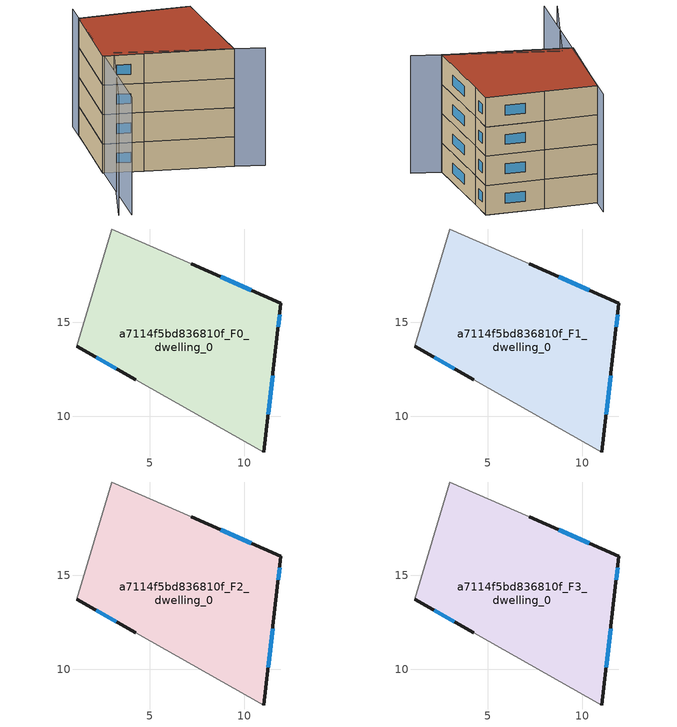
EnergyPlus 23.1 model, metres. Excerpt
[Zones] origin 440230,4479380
a7114f5bd836810f_F0_dwelling_0
 floor ground (EU_floor_Construction): 11.05,8.1 11.75,14.15 11.96,16 7.2,18.1 2.96,19.96 1.1,13.73 4.25,11.94 z0
 wall outside (EU_wall_Construction): 7.2,18.1 11.96,16 11.75,14.15 11.05,8.1 / 4.25,11.94 1.1,13.73 z0:3
 wall adiabatic (EU_wall_Construction): 11.05,8.1 4.25,11.94 / 1.1,13.73 2.96,19.96 7.2,18.1 z0:3
 window (EU_Window_Construction): 8.78,17.4 10.38,16.7 / 11.89,15.38 11.82,14.76 / 11.52,12.14 11.28,10.1 / 3.2,12.53 2.14,13.14 z0.99:2.01
a7114f5bd836810f_F1_dwelling_0
 floor to a7114f5bd836810f_F0_dwelling_0 (EU_floor_Construction): 11.05,8.1 11.75,14.15 11.96,16 7.2,18.1 2.96,19.96 1.1,13.73 4.25,11.94 z3
 wall outside (EU_wall_Construction): 7.2,18.1 11.96,16 11.75,14.15 11.05,8.1 / 4.25,11.94 1.1,13.73 z3:6
 wall adiabatic (EU_wall_Construction): 11.05,8.1 4.25,11.94 / 1.1,13.73 2.96,19.96 7.2,18.1 z3:6
 window (EU_Window_Construction): 8.78,17.4 10.38,16.7 / 11.89,15.38 11.82,14.76 / 11.52,12.14 11.28,10.1 / 3.2,12.53 2.14,13.14 z3.99:5.01
a7114f5bd836810f_F2_dwelling_0
 floor to a7114f5bd836810f_F1_dwelling_0 (EU_floor_Construction): 11.05,8.1 11.75,14.15 11.96,16 7.2,18.1 2.96,19.96 1.1,13.73 4.25,11.94 z6
 wall outside (EU_wall_Construction): 7.2,18.1 11.96,16 11.75,14.15 11.05,8.1 / 4.25,11.94 1.1,13.73 z6:9
 wall adiabatic (EU_wall_Construction): 11.05,8.1 4.25,11.94 / 1.1,13.73 2.96,19.96 7.2,18.1 z6:9
 window (EU_Window_Construction): 8.78,17.4 10.38,16.7 / 11.89,15.38 11.82,14.76 / 11.52,12.14 11.28,10.1 / 3.2,12.53 2.14,13.14 z6.99:8.01
a7114f5bd836810f_F3_dwelling_0
 floor to a7114f5bd836810f_F2_dwelling_0 (EU_floor_Construction): 11.05,8.1 11.75,14.15 11.96,16 7.2,18.1 2.96,19.96 1.1,13.73 4.25,11.94 z9
 wall outside (EU_wall_Construction): 7.2,18.1 11.96,16 11.75,14.15 11.05,8.1 / 4.25,11.94 1.1,13.73 z9:12
 wall adiabatic (EU_wall_Construction): 11.05,8.1 4.25,11.94 / 1.1,13.73 2.96,19.96 7.2,18.1 z9:12
 window (EU_Window_Construction): 8.78,17.4 10.38,16.7 / 11.89,15.38 11.82,14.76 / 11.52,12.14 11.28,10.1 / 3.2,12.53 2.14,13.14 z9.99:11.01
 roof outside (EU_roof_Construction): 11.96,16 11.75,14.15 11.05,8.1 4.25,11.94 1.1,13.73 2.96,19.96 7.2,18.1 z12
shading: 3.36,21.39 -0.7,6.82 / -1.68,7.41 2.18,13.62 / 2.18,13.62 13.32,6.69 z0:12
[Building]
EU S2 Campaign: North Axis=0; Terrain=City; Solar Distribution=FullExterior
[Site:Location]
Madrid: Latitude=40.5; Longitude=-3.5; Time Zone=1; Elevation=609
[SizingPeriod:WeatherFileDays]
AnnualSizingPeriod: Begin Month=1; Begin Day of Month=1; End Month=12; End Day of Month=31; Day of Week for Start Day=Monday; Use Weather File Daylight Saving Period=No; Use Weather File Rain and Snow Indicators=No
[MATERIAL]
EU_InternalMass_Material: Roughness=MediumRough; Thickness=0.1; Conductivity=1; Density=1800; Specific Heat=900; Thermal Absorptance=0.9; Solar Absorptance=0.7; Visible Absorptance=0.7
[MATERIAL:NOMASS] Roughness=MediumRough; Thermal Absorptance=0.9; Solar Absorptance=0.7; Visible Absorptance=0.7
Name | Thermal Resistance
EU_wall_NoMass | 0.609216
EU_roof_NoMass | 0.513268
EU_floor_NoMass | 0.568163
[WINDOWMATERIAL:SIMPLEGLAZINGSYSTEM]
EU_Window_SimpleGlazing: UFactor=5.50606; Solar Heat Gain Coefficient=0.85; Visible Transmittance=0.85
[CONSTRUCTION]
EU_wall_Construction: EU_wall_NoMass
EU_roof_Construction: EU_roof_NoMass
EU_floor_Construction: EU_floor_NoMass
EU_InternalMass_Construction: EU_InternalMass_Material
EU_Window_Construction: EU_Window_SimpleGlazing
[ZONE] Type=1; Multiplier=1; Ceiling Height=autocalculate; Volume=220.928; Floor Area=autocalculate; Part of Total Floor Area=Yes
a7114f5bd836810f_F0_dwelling_0; a7114f5bd836810f_F1_dwelling_0; a7114f5bd836810f_F2_dwelling_0; a7114f5bd836810f_F3_dwelling_0
[INTERNALMASS] Construction=EU_InternalMass_Construction; Surface Area=73.6427
Name | Zone or ZoneList
a7114f5bd836810f_F0_dwelling_0_EU_InternalMass | a7114f5bd836810f_F0_dwelling_0
a7114f5bd836810f_F1_dwelling_0_EU_InternalMass | a7114f5bd836810f_F1_dwelling_0
a7114f5bd836810f_F2_dwelling_0_EU_InternalMass | a7114f5bd836810f_F2_dwelling_0
a7114f5bd836810f_F3_dwelling_0_EU_InternalMass | a7114f5bd836810f_F3_dwelling_0
[OTHEREQUIPMENT] Fuel Type=Electricity; Design Level Calculation Method=Watts/Area; Power per Zone Floor Area=1; Fraction Latent=0; Fraction Radiant=0; Fraction Lost=0; Carbon Dioxide Generation Rate=0; EndUse Subcategory=EU_Step8_InternalGains
Name | Zone or ZoneList or Space or SpaceList | Schedule
EU_Step8_InternalGain_a7114f5bd836810f_F0_dwelling_0_f000 | a7114f5bd836810f_F0_dwelling_0 | EU_Step8_GainSchedule_a7114f5bd836810f_F0_dwelling_0_f000
EU_Step8_InternalGain_a7114f5bd836810f_F1_dwelling_0_f000 | a7114f5bd836810f_F1_dwelling_0 | EU_Step8_GainSchedule_a7114f5bd836810f_F1_dwelling_0_f000
EU_Step8_InternalGain_a7114f5bd836810f_F2_dwelling_0_f000 | a7114f5bd836810f_F2_dwelling_0 | EU_Step8_GainSchedule_a7114f5bd836810f_F2_dwelling_0_f000
EU_Step8_InternalGain_a7114f5bd836810f_F3_dwelling_0_f000 | a7114f5bd836810f_F3_dwelling_0 | EU_Step8_GainSchedule_a7114f5bd836810f_F3_dwelling_0_f000
[ZONEVENTILATION:DESIGNFLOWRATE] Schedule=EU_AlwaysOn; Design Flow Rate Calculation Method=AirChanges/Hour; Air Changes per Hour=0.752966; Ventilation Type=Natural; Fan Pressure Rise=0; Fan Total Efficiency=1; Constant Term Coefficient=1; Temperature Term Coefficient=0; Velocity Term Coefficient=0; Velocity Squared Term Coefficient=0; Minimum Indoor Temperature=-100; Maximum Indoor Temperature=100; Delta Temperature=-100; Minimum Outdoor Temperature=-100; Maximum Outdoor Temperature=100; Maximum Wind Speed=40
Name | Zone or ZoneList or Space or SpaceList
EU_ConstantAir_a7114f5bd836810f_F0_dwelling_0 | a7114f5bd836810f_F0_dwelling_0
EU_ConstantAir_a7114f5bd836810f_F1_dwelling_0 | a7114f5bd836810f_F1_dwelling_0
EU_ConstantAir_a7114f5bd836810f_F2_dwelling_0 | a7114f5bd836810f_F2_dwelling_0
EU_ConstantAir_a7114f5bd836810f_F3_dwelling_0 | a7114f5bd836810f_F3_dwelling_0
[HVACTEMPLATE:THERMOSTAT] Constant Heating Setpoint=20; Constant Cooling Setpoint=50
EU_HeatOnly_a7114f5bd836810f_F0_dwelling_0; EU_HeatOnly_a7114f5bd836810f_F1_dwelling_0; EU_HeatOnly_a7114f5bd836810f_F2_dwelling_0; EU_HeatOnly_a7114f5bd836810f_F3_dwelling_0
[HVACTEMPLATE:ZONE:IDEALLOADSAIRSYSTEM] System Availability Schedule=EU_AlwaysOn; Maximum Heating Supply Air Temperature=50; Minimum Cooling Supply Air Temperature=13; Maximum Heating Supply Air Humidity Ratio=0.0156; Minimum Cooling Supply Air Humidity Ratio=0.0077; Heating Limit=NoLimit; Cooling Limit=NoLimit; Heating Availability Schedule=EU_AlwaysOn; Cooling Availability Schedule=EU_CoolingOff; Dehumidification Control Type=ConstantSensibleHeatRatio; Cooling Sensible Heat Ratio=0.7; Dehumidification Setpoint=60; Humidification Control Type=None; Humidification Setpoint=30; Outdoor Air Method=None; Outdoor Air Flow Rate per Person=0.00944; Outdoor Air Flow Rate per Zone Floor Area=0; Outdoor Air Flow Rate per Zone=0; Demand Controlled Ventilation Type=None; Outdoor Air Economizer Type=NoEconomizer; Heat Recovery Type=None; Sensible Heat Recovery Effectiveness=0.7; Latent Heat Recovery Effectiveness=0.65
Name | Template Thermostat
a7114f5bd836810f_F0_dwelling_0 | EU_HeatOnly_a7114f5bd836810f_F0_dwelling_0
a7114f5bd836810f_F1_dwelling_0 | EU_HeatOnly_a7114f5bd836810f_F1_dwelling_0
a7114f5bd836810f_F2_dwelling_0 | EU_HeatOnly_a7114f5bd836810f_F2_dwelling_0
a7114f5bd836810f_F3_dwelling_0 | EU_HeatOnly_a7114f5bd836810f_F3_dwelling_0
[SIZING:ZONE] Zone Cooling Design Supply Air Temperature Input Method=SupplyAirTemperature; Zone Cooling Design Supply Air Temperature=13; Zone Heating Design Supply Air Temperature Input Method=SupplyAirTemperature; Zone Heating Design Supply Air Temperature=50; Zone Cooling Design Supply Air Humidity Ratio=0.008; Zone Heating Design Supply Air Humidity Ratio=0.008; Cooling Design Air Flow Method=DesignDay; Cooling Design Air Flow Rate=0; Cooling Minimum Air Flow per Zone Floor Area=0.000762; Cooling Minimum Air Flow=0; Cooling Minimum Air Flow Fraction=0.2; Heating Design Air Flow Method=DesignDay; Heating Design Air Flow Rate=0; Heating Maximum Air Flow per Zone Floor Area=0.002032; Heating Maximum Air Flow=0.141576; Heating Maximum Air Flow Fraction=0.3; Account for Dedicated Outdoor Air System=No; Dedicated Outdoor Air System Control Strategy=NeutralSupplyAir; Dedicated Outdoor Air Low Setpoint Temperature for Design=autosize; Dedicated Outdoor Air High Setpoint Temperature for Design=autosize; Zone Load Sizing Method=Sensible Load Only No Latent Load; Zone Latent Cooling Design Supply Air Humidity Ratio Input Method=HumidityRatioDifference; Zone Cooling Design Supply Air Humidity Ratio Difference=0.005; Zone Latent Heating Design Supply Air Humidity Ratio Input Method=HumidityRatioDifference; Zone Humidification Design Supply Air Humidity Ratio Difference=0.005
a7114f5bd836810f_F0_dwelling_0; a7114f5bd836810f_F1_dwelling_0; a7114f5bd836810f_F2_dwelling_0; a7114f5bd836810f_F3_dwelling_0
[SCHEDULE:CONSTANT]
Name | Hourly Value
EU_AlwaysOn | 1
EU_CoolingOff | 0
[SCHEDULE:FILE] Column Number=1; Rows to Skip at Top=0; Number of Hours of Data=8760; Column Separator=Comma; Interpolate to Timestep=No; Minutes per Item=60; Adjust Schedule for Daylight Savings=Yes
Name | File
EU_Step8_GainSchedule_a7114f5bd836810f_F0_dwelling_0_f000 | ../../schedules/a7114f5bd836810f/a7114f5bd836810f_F0_dwelling_0_f000_gain.csv
EU_Step8_GainSchedule_a7114f5bd836810f_F1_dwelling_0_f000 | ../../schedules/a7114f5bd836810f/a7114f5bd836810f_F1_dwelling_0_f000_gain.csv
EU_Step8_GainSchedule_a7114f5bd836810f_F2_dwelling_0_f000 | ../../schedules/a7114f5bd836810f/a7114f5bd836810f_F2_dwelling_0_f000_gain.csv
EU_Step8_GainSchedule_a7114f5bd836810f_F3_dwelling_0_f000 | ../../schedules/a7114f5bd836810f/a7114f5bd836810f_F3_dwelling_0_f000_gain.csv
